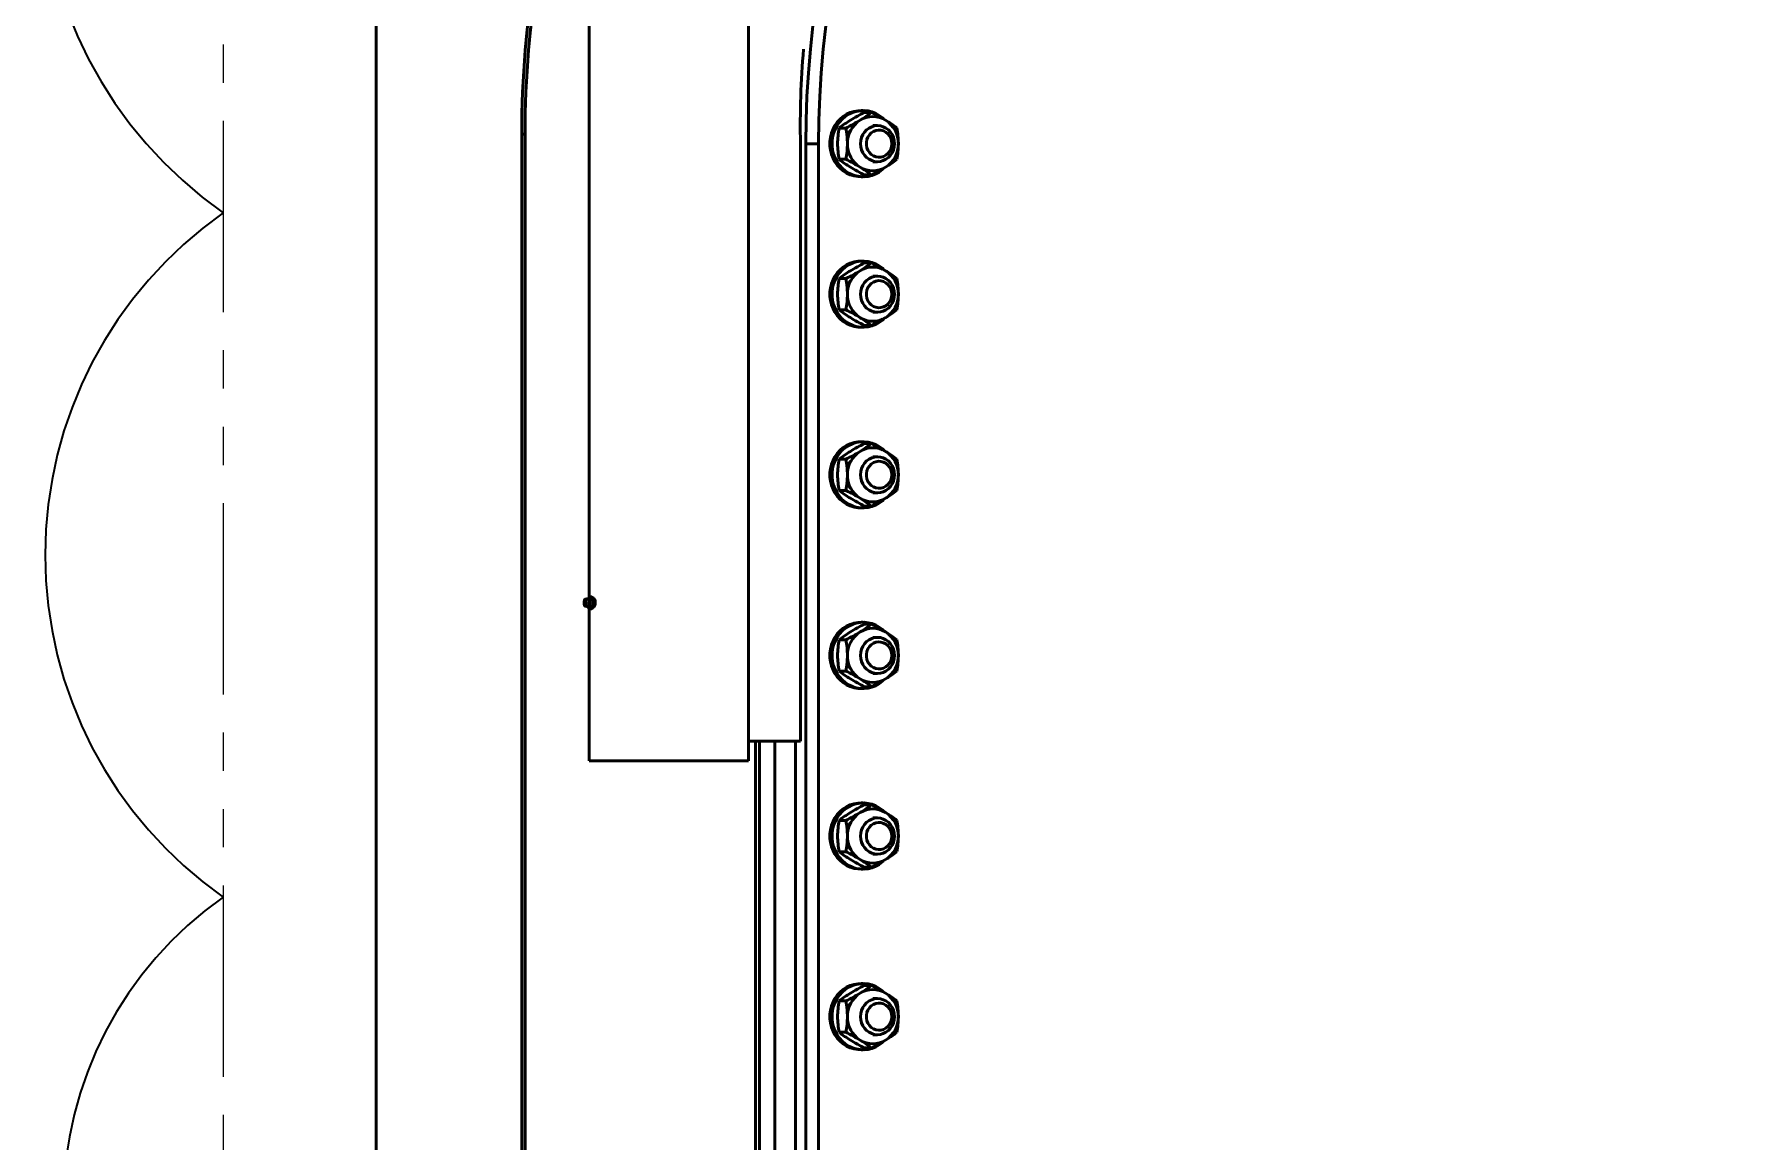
# Model space of a CAD drawing. Header units: inches. Extents: x 0 to 1408, y 0 to 1088.
# Drawn here: x 864.41 to 908.93, y 710.13 to 739.11 of the extents above; entities that cross this region are included whole.
import ezdxf

# ---------------------------------------------------------------- set-up
doc = ezdxf.new("R2010")
doc.units = ezdxf.units.IN
doc.header["$LTSCALE"] = 32
doc.header["$MEASUREMENT"] = 0
doc.linetypes.add('CENTER2', pattern=[1.125, 0.75, -0.125, 0.125, -0.125])
doc.linetypes.add('PHANTOM2', pattern=[1.25, 0.625, -0.125, 0.125, -0.125, 0.125, -0.125])
for name, color, linetype, lineweight in [('AM_0', 7, 'Continuous', 50), ('AM_6', 140, 'Continuous', 35), ('Layout-AM_11', 92, 'PHANTOM2', 25)]:
    doc.layers.add(name, color=color, linetype=linetype, lineweight=lineweight)

# ---------------------------------------------------------------- blocks, each defined once
blk = doc.blocks.new('A$C7c43e2e8')
at = {"layer": 'AM_0'}
for p, q in [((-54.649, 41.606), (-54.649, 66.606)), ((-58.822, 62.51), (-58.822, 45.899)), ((-51.655, 58.614), (-51.709, 58.614)), ((-51.618, 58.566), (-51.437, 58.566)), ((-60.496, 58), (-60.583, 58)), ((-60.583, 58), (-60.583, 26)), ((-60.496, 26), (-60.496, 58)), ((-52.284, 58.157), (-52.103, 58.157)), ((-51.278, 58.22), (-51.399, 58.22)), ((-53.294, 57.748), (-53.294, 42.118)), ((-52.819, 57.748), (-53.156, 57.748)), ((-53.156, 57.748), (-53.156, 26.252)), ((-52.819, 57.748), (-52.819, 26.252)), ((-52.284, 57.339), (-52.103, 57.339)), ((-51.399, 57.276), (-51.278, 57.276)), ((-51.709, 56.882), (-51.655, 56.882)), ((-51.618, 56.93), (-51.437, 56.93)), ((-51.655, 54.677), (-51.709, 54.677)), ((-51.618, 54.629), (-51.437, 54.629)), ((-52.284, 54.22), (-52.103, 54.22)), ((-51.278, 54.283), (-51.399, 54.283)), ((-52.284, 53.402), (-52.103, 53.402)), ((-51.618, 52.993), (-51.437, 52.993)), ((-51.399, 53.339), (-51.278, 53.339)), ((-51.709, 52.945), (-51.655, 52.945)), ((-51.655, 49.953), (-51.709, 49.953)), ((-51.618, 49.905), (-51.437, 49.905)), ((-52.284, 49.496), (-52.103, 49.496)), ((-51.278, 49.559), (-51.399, 49.559)), ((-52.284, 48.677), (-52.103, 48.677)), ((-51.399, 48.614), (-51.278, 48.614)), ((-51.709, 48.22), (-51.655, 48.22)), ((-51.618, 48.268), (-51.437, 48.268)), ((-58.747, 45.899), (-58.835, 45.899)), ((-58.822, 45.858), (-58.822, 45.82)), ((-58.849, 45.847), (-58.926, 45.831)), ((-58.926, 45.649), (-58.849, 45.633)), ((-58.846, 45.847), (-58.849, 45.847)), ((-58.747, 45.581), (-58.835, 45.581)), ((-58.822, 45.661), (-58.822, 45.622)), ((-58.822, 45.581), (-58.822, 41.606)), ((-58.7, 45.82), (-58.788, 45.82)), ((-58.7, 45.661), (-58.788, 45.661)), ((-51.655, 45.228), (-51.709, 45.228)), ((-51.618, 45.18), (-51.437, 45.18)), ((-52.284, 44.771), (-52.103, 44.771)), ((-51.278, 44.835), (-51.399, 44.835)), ((-52.284, 43.953), (-52.103, 43.953)), ((-51.399, 43.89), (-51.278, 43.89)), ((-51.709, 43.496), (-51.655, 43.496)), ((-51.618, 43.544), (-51.437, 43.544)), ((-53.294, 42.118), (-54.649, 42.118)), ((-54.47, 26), (-54.47, 42.118)), ((-54.366, 26.25), (-54.366, 42.118)), ((-53.964, 26.252), (-53.964, 42.118)), ((-53.425, 26.252), (-53.425, 42.118)), ((-58.485, 41.606), (-58.485, 41.606)), ((-58.485, 41.606), (-54.985, 41.606)), ((-54.985, 41.606), (-54.985, 41.606)), ((-51.655, 40.504), (-51.709, 40.504)), ((-51.618, 40.456), (-51.437, 40.456)), ((-51.278, 40.11), (-51.399, 40.11)), ((-52.284, 40.047), (-52.103, 40.047)), ((-52.284, 39.229), (-52.103, 39.229)), ((-51.709, 38.772), (-51.655, 38.772)), ((-51.618, 38.82), (-51.437, 38.82)), ((-51.399, 39.165), (-51.278, 39.165)), ((-51.655, 35.78), (-51.709, 35.78)), ((-51.618, 35.732), (-51.437, 35.732)), ((-52.284, 35.323), (-52.103, 35.323)), ((-51.278, 35.386), (-51.399, 35.386)), ((-52.284, 34.504), (-52.103, 34.504)), ((-51.399, 34.441), (-51.278, 34.441)), ((-51.709, 34.047), (-51.655, 34.047)), ((-51.618, 34.095), (-51.437, 34.095))]:
    blk.add_line(p, q, dxfattribs=at)
at = {"layer": 'AM_0', "flags": 128}
for points in [[(-52.966, 60.831), (-53.034, 60.217), (-53.087, 59.601), (-53.125, 58.984), (-53.148, 58.366), (-53.156, 57.748)], [(-52.629, 60.831), (-52.697, 60.217), (-52.75, 59.601), (-52.788, 58.984), (-52.811, 58.366), (-52.819, 57.748)], [(-51.709, 58.614), (-51.787, 58.61), (-51.89, 58.592), (-51.99, 58.561), (-52.086, 58.516), (-52.175, 58.458), (-52.256, 58.389), (-52.329, 58.309), (-52.391, 58.221), (-52.442, 58.124), (-52.481, 58.021), (-52.508, 57.914), (-52.521, 57.804), (-52.521, 57.693), (-52.508, 57.582), (-52.481, 57.475), (-52.442, 57.372), (-52.391, 57.276), (-52.329, 57.187), (-52.256, 57.107), (-52.175, 57.038), (-52.086, 56.98), (-51.99, 56.935), (-51.89, 56.904), (-51.787, 56.886), (-51.709, 56.882)], [(-51.122, 58.402), (-51.148, 58.425), (-51.233, 58.489), (-51.326, 58.54), (-51.424, 58.578), (-51.525, 58.603), (-51.629, 58.614), (-51.733, 58.61), (-51.836, 58.592), (-51.936, 58.561), (-52.032, 58.516), (-52.121, 58.458), (-52.202, 58.389), (-52.275, 58.309), (-52.337, 58.221), (-52.388, 58.124), (-52.428, 58.021), (-52.454, 57.914), (-52.467, 57.804), (-52.467, 57.693), (-52.454, 57.582), (-52.428, 57.475), (-52.388, 57.372), (-52.337, 57.276), (-52.275, 57.187), (-52.202, 57.107), (-52.121, 57.038), (-52.032, 56.98), (-51.936, 56.935), (-51.836, 56.904), (-51.733, 56.886), (-51.629, 56.882), (-51.525, 56.893), (-51.424, 56.918), (-51.326, 56.956), (-51.233, 57.007), (-51.148, 57.071), (-51.123, 57.093)], [(-50.834, 57.748), (-50.841, 57.666), (-50.861, 57.586), (-50.894, 57.512), (-50.938, 57.444), (-50.993, 57.386), (-51.056, 57.339), (-51.126, 57.304), (-51.201, 57.283), (-51.278, 57.276), (-51.355, 57.283), (-51.43, 57.304), (-51.5, 57.339), (-51.563, 57.386), (-51.618, 57.444), (-51.662, 57.512), (-51.695, 57.586), (-51.715, 57.666), (-51.722, 57.748), (-51.715, 57.83), (-51.695, 57.91), (-51.662, 57.984), (-51.618, 58.052), (-51.563, 58.11), (-51.5, 58.157), (-51.43, 58.192), (-51.355, 58.213), (-51.278, 58.22), (-51.201, 58.213), (-51.126, 58.192), (-51.056, 58.157), (-50.993, 58.11), (-50.938, 58.052), (-50.894, 57.984), (-50.861, 57.91), (-50.841, 57.83), (-50.834, 57.748)], [(-50.905, 57.748), (-50.911, 57.819), (-50.932, 57.888), (-50.964, 57.95), (-51.008, 58.005), (-51.061, 58.049), (-51.122, 58.08), (-51.187, 58.098), (-51.254, 58.102), (-51.321, 58.091), (-51.384, 58.066), (-51.441, 58.028), (-51.49, 57.979), (-51.529, 57.92), (-51.555, 57.854), (-51.569, 57.784), (-51.569, 57.712), (-51.555, 57.642), (-51.529, 57.576), (-51.49, 57.517), (-51.441, 57.468), (-51.384, 57.43), (-51.321, 57.405), (-51.254, 57.394), (-51.187, 57.398), (-51.122, 57.416), (-51.061, 57.447), (-51.008, 57.491), (-50.964, 57.546), (-50.932, 57.608), (-50.911, 57.677), (-50.905, 57.748)], [(-51.457, 57.046), (-51.485, 57.028), (-51.527, 56.997)], [(-51.709, 54.677), (-51.787, 54.673), (-51.89, 54.655), (-51.99, 54.624), (-52.086, 54.579), (-52.175, 54.521), (-52.256, 54.452), (-52.329, 54.372), (-52.391, 54.284), (-52.442, 54.187), (-52.481, 54.084), (-52.508, 53.977), (-52.521, 53.867), (-52.521, 53.756), (-52.508, 53.645), (-52.481, 53.538), (-52.442, 53.435), (-52.391, 53.339), (-52.329, 53.25), (-52.256, 53.17), (-52.175, 53.101), (-52.086, 53.043), (-51.99, 52.998), (-51.89, 52.967), (-51.787, 52.949), (-51.709, 52.945)], [(-51.122, 54.465), (-51.148, 54.488), (-51.233, 54.552), (-51.326, 54.603), (-51.424, 54.641), (-51.525, 54.666), (-51.629, 54.677), (-51.733, 54.673), (-51.836, 54.655), (-51.936, 54.624), (-52.032, 54.579), (-52.121, 54.521), (-52.202, 54.452), (-52.275, 54.372), (-52.337, 54.284), (-52.388, 54.187), (-52.428, 54.084), (-52.454, 53.977), (-52.467, 53.867), (-52.467, 53.756), (-52.454, 53.645), (-52.428, 53.538), (-52.388, 53.435), (-52.337, 53.339), (-52.275, 53.25), (-52.202, 53.17), (-52.121, 53.101), (-52.032, 53.043), (-51.936, 52.998), (-51.836, 52.967), (-51.733, 52.949), (-51.629, 52.945), (-51.525, 52.956), (-51.424, 52.981), (-51.326, 53.019), (-51.233, 53.07), (-51.148, 53.134), (-51.123, 53.156)], [(-50.834, 53.811), (-50.841, 53.729), (-50.861, 53.649), (-50.894, 53.575), (-50.938, 53.507), (-50.993, 53.449), (-51.056, 53.402), (-51.126, 53.367), (-51.201, 53.346), (-51.278, 53.339), (-51.355, 53.346), (-51.43, 53.367), (-51.5, 53.402), (-51.563, 53.449), (-51.618, 53.507), (-51.662, 53.575), (-51.695, 53.649), (-51.715, 53.729), (-51.722, 53.811), (-51.715, 53.893), (-51.695, 53.973), (-51.662, 54.047), (-51.618, 54.115), (-51.563, 54.173), (-51.5, 54.22), (-51.43, 54.255), (-51.355, 54.276), (-51.278, 54.283), (-51.201, 54.276), (-51.126, 54.255), (-51.056, 54.22), (-50.993, 54.173), (-50.938, 54.115), (-50.894, 54.047), (-50.861, 53.973), (-50.841, 53.893), (-50.834, 53.811)], [(-50.905, 53.811), (-50.911, 53.882), (-50.932, 53.951), (-50.964, 54.013), (-51.008, 54.068), (-51.061, 54.112), (-51.122, 54.143), (-51.187, 54.161), (-51.254, 54.165), (-51.321, 54.154), (-51.384, 54.129), (-51.441, 54.091), (-51.49, 54.042), (-51.529, 53.983), (-51.555, 53.917), (-51.569, 53.847), (-51.569, 53.775), (-51.555, 53.705), (-51.529, 53.639), (-51.49, 53.58), (-51.441, 53.531), (-51.384, 53.493), (-51.321, 53.468), (-51.254, 53.457), (-51.187, 53.461), (-51.122, 53.479), (-51.061, 53.51), (-51.008, 53.554), (-50.964, 53.609), (-50.932, 53.671), (-50.911, 53.74), (-50.905, 53.811)], [(-51.457, 53.109), (-51.485, 53.091), (-51.527, 53.06)], [(-51.709, 49.953), (-51.787, 49.949), (-51.89, 49.931), (-51.99, 49.899), (-52.086, 49.855), (-52.175, 49.797), (-52.256, 49.728), (-52.329, 49.648), (-52.391, 49.559), (-52.442, 49.462), (-52.481, 49.36), (-52.508, 49.252), (-52.521, 49.142), (-52.521, 49.031), (-52.508, 48.921), (-52.481, 48.814), (-52.442, 48.711), (-52.391, 48.614), (-52.329, 48.525), (-52.256, 48.445), (-52.175, 48.376), (-52.086, 48.319), (-51.99, 48.274), (-51.89, 48.242), (-51.787, 48.224), (-51.709, 48.22)], [(-51.1, 49.719), (-51.148, 49.764), (-51.233, 49.827), (-51.326, 49.879), (-51.424, 49.917), (-51.525, 49.942), (-51.629, 49.952), (-51.733, 49.949), (-51.836, 49.931), (-51.936, 49.899), (-52.032, 49.855), (-52.121, 49.797), (-52.202, 49.728), (-52.275, 49.648), (-52.337, 49.559), (-52.388, 49.462), (-52.428, 49.36), (-52.454, 49.252), (-52.467, 49.142), (-52.467, 49.031), (-52.454, 48.921), (-52.428, 48.814), (-52.388, 48.711), (-52.337, 48.614), (-52.275, 48.525), (-52.202, 48.445), (-52.121, 48.376), (-52.032, 48.319), (-51.936, 48.274), (-51.836, 48.242), (-51.733, 48.224), (-51.629, 48.221), (-51.525, 48.232), (-51.424, 48.256), (-51.326, 48.295), (-51.233, 48.346), (-51.148, 48.409), (-51.123, 48.432)], [(-50.834, 49.087), (-50.841, 49.005), (-50.861, 48.925), (-50.894, 48.85), (-50.938, 48.783), (-50.993, 48.725), (-51.056, 48.677), (-51.126, 48.643), (-51.201, 48.621), (-51.278, 48.614), (-51.355, 48.621), (-51.43, 48.643), (-51.5, 48.677), (-51.563, 48.725), (-51.618, 48.783), (-51.662, 48.85), (-51.695, 48.925), (-51.715, 49.005), (-51.722, 49.087), (-51.715, 49.169), (-51.695, 49.248), (-51.662, 49.323), (-51.618, 49.39), (-51.563, 49.449), (-51.5, 49.496), (-51.43, 49.531), (-51.355, 49.552), (-51.278, 49.559), (-51.201, 49.552), (-51.126, 49.531), (-51.056, 49.496), (-50.993, 49.449), (-50.938, 49.39), (-50.894, 49.323), (-50.861, 49.248), (-50.841, 49.169), (-50.834, 49.087)], [(-50.905, 49.087), (-50.911, 49.158), (-50.932, 49.226), (-50.964, 49.289), (-51.008, 49.343), (-51.061, 49.387), (-51.122, 49.419), (-51.187, 49.437), (-51.254, 49.44), (-51.321, 49.43), (-51.384, 49.405), (-51.441, 49.367), (-51.49, 49.317), (-51.529, 49.259), (-51.555, 49.193), (-51.569, 49.122), (-51.569, 49.051), (-51.555, 48.981), (-51.529, 48.915), (-51.49, 48.856), (-51.441, 48.806), (-51.384, 48.768), (-51.321, 48.744), (-51.254, 48.733), (-51.187, 48.736), (-51.122, 48.754), (-51.061, 48.786), (-51.008, 48.83), (-50.964, 48.884), (-50.932, 48.947), (-50.911, 49.015), (-50.905, 49.087)], [(-51.454, 49.786), (-51.485, 49.807), (-51.527, 49.838)], [(-58.823, 45.86), (-58.832, 45.881), (-58.835, 45.899)], [(-58.788, 45.82), (-58.811, 45.843), (-58.823, 45.86)], [(-58.747, 45.899), (-58.724, 45.876), (-58.712, 45.86)], [(-58.712, 45.86), (-58.703, 45.838), (-58.7, 45.82)], [(-58.924, 45.831), (-58.936, 45.824), (-58.946, 45.805), (-58.953, 45.775), (-58.955, 45.74), (-58.953, 45.705), (-58.946, 45.676), (-58.936, 45.656), (-58.924, 45.649), (-58.912, 45.656), (-58.902, 45.676), (-58.895, 45.705), (-58.893, 45.74), (-58.895, 45.775), (-58.902, 45.805), (-58.912, 45.824), (-58.924, 45.831)], [(-58.849, 45.633), (-58.84, 45.635), (-58.827, 45.649), (-58.817, 45.676), (-58.811, 45.711), (-58.81, 45.75), (-58.814, 45.788), (-58.822, 45.819), (-58.833, 45.84), (-58.846, 45.847), (-58.846, 45.847)], [(-58.835, 45.581), (-58.831, 45.604), (-58.823, 45.621)], [(-58.823, 45.621), (-58.807, 45.642), (-58.788, 45.661)], [(-58.712, 45.621), (-58.728, 45.599), (-58.747, 45.581)], [(-58.7, 45.661), (-58.704, 45.638), (-58.712, 45.621)], [(-58.703, 45.837), (-58.696, 45.841), (-58.684, 45.835), (-58.673, 45.818), (-58.665, 45.793), (-58.66, 45.761), (-58.659, 45.74)], [(-58.659, 45.74), (-58.661, 45.707), (-58.668, 45.677), (-58.677, 45.655), (-58.688, 45.642), (-58.7, 45.64), (-58.703, 45.643)], [(-51.709, 45.228), (-51.787, 45.224), (-51.89, 45.207), (-51.99, 45.175), (-52.086, 45.13), (-52.175, 45.073), (-52.256, 45.003), (-52.329, 44.924), (-52.391, 44.835), (-52.442, 44.738), (-52.481, 44.635), (-52.508, 44.528), (-52.521, 44.418), (-52.521, 44.307), (-52.508, 44.197), (-52.481, 44.089), (-52.442, 43.986), (-52.391, 43.89), (-52.329, 43.801), (-52.256, 43.721), (-52.175, 43.652), (-52.086, 43.594), (-51.99, 43.549), (-51.89, 43.518), (-51.787, 43.5), (-51.709, 43.496)], [(-51.122, 45.016), (-51.148, 45.039), (-51.233, 45.103), (-51.326, 45.154), (-51.424, 45.193), (-51.525, 45.217), (-51.629, 45.228), (-51.733, 45.224), (-51.836, 45.207), (-51.936, 45.175), (-52.032, 45.13), (-52.121, 45.073), (-52.202, 45.003), (-52.275, 44.924), (-52.337, 44.835), (-52.388, 44.738), (-52.428, 44.635), (-52.454, 44.528), (-52.467, 44.418), (-52.467, 44.307), (-52.454, 44.197), (-52.428, 44.089), (-52.388, 43.986), (-52.337, 43.89), (-52.275, 43.801), (-52.202, 43.721), (-52.121, 43.652), (-52.032, 43.594), (-51.936, 43.549), (-51.836, 43.518), (-51.733, 43.5), (-51.629, 43.497), (-51.525, 43.507), (-51.424, 43.532), (-51.326, 43.57), (-51.233, 43.622), (-51.148, 43.685), (-51.123, 43.707)], [(-50.834, 44.362), (-50.841, 44.28), (-50.861, 44.201), (-50.894, 44.126), (-50.938, 44.059), (-50.993, 44), (-51.056, 43.953), (-51.126, 43.918), (-51.201, 43.897), (-51.278, 43.89), (-51.355, 43.897), (-51.43, 43.918), (-51.5, 43.953), (-51.563, 44), (-51.618, 44.059), (-51.662, 44.126), (-51.695, 44.201), (-51.715, 44.28), (-51.722, 44.362), (-51.715, 44.444), (-51.695, 44.524), (-51.662, 44.598), (-51.618, 44.666), (-51.563, 44.724), (-51.5, 44.771), (-51.43, 44.806), (-51.355, 44.827), (-51.278, 44.835), (-51.201, 44.827), (-51.126, 44.806), (-51.056, 44.771), (-50.993, 44.724), (-50.938, 44.666), (-50.894, 44.598), (-50.861, 44.524), (-50.841, 44.444), (-50.834, 44.362)], [(-50.905, 44.362), (-50.911, 44.434), (-50.932, 44.502), (-50.964, 44.565), (-51.008, 44.619), (-51.061, 44.663), (-51.122, 44.694), (-51.187, 44.712), (-51.254, 44.716), (-51.321, 44.705), (-51.384, 44.68), (-51.441, 44.642), (-51.49, 44.593), (-51.529, 44.534), (-51.555, 44.468), (-51.569, 44.398), (-51.569, 44.326), (-51.555, 44.256), (-51.529, 44.19), (-51.49, 44.131), (-51.441, 44.082), (-51.384, 44.044), (-51.321, 44.019), (-51.254, 44.008), (-51.187, 44.012), (-51.122, 44.03), (-51.061, 44.062), (-51.008, 44.105), (-50.964, 44.16), (-50.932, 44.222), (-50.911, 44.291), (-50.905, 44.362)], [(-56.021, 41.606), (-56.183, 41.606), (-56.349, 41.606), (-56.518, 41.606), (-56.688, 41.606), (-56.858, 41.606), (-57.027, 41.606), (-57.195, 41.606), (-57.359, 41.606), (-57.519, 41.606), (-57.674, 41.606), (-57.823, 41.606), (-57.964, 41.606), (-58.098, 41.606), (-58.222, 41.606), (-58.336, 41.606), (-58.44, 41.606), (-58.533, 41.606), (-58.613, 41.606), (-58.681, 41.606), (-58.736, 41.606), (-58.778, 41.606), (-58.806, 41.606), (-58.82, 41.606), (-58.822, 41.606)], [(-54.649, 41.606), (-54.655, 41.606), (-54.676, 41.606), (-54.71, 41.606), (-54.757, 41.606), (-54.818, 41.606), (-54.891, 41.606), (-54.977, 41.606), (-55.075, 41.606), (-55.183, 41.606), (-55.302, 41.606), (-55.43, 41.606), (-55.567, 41.606), (-55.712, 41.606), (-55.864, 41.606), (-56.021, 41.606)], [(-51.709, 40.504), (-51.787, 40.5), (-51.89, 40.482), (-51.99, 40.451), (-52.086, 40.406), (-52.175, 40.348), (-52.256, 40.279), (-52.329, 40.199), (-52.391, 40.11), (-52.442, 40.014), (-52.481, 39.911), (-52.508, 39.803), (-52.521, 39.693), (-52.521, 39.582), (-52.508, 39.472), (-52.481, 39.365), (-52.442, 39.262), (-52.391, 39.165), (-52.329, 39.076), (-52.256, 38.997), (-52.175, 38.927), (-52.086, 38.87), (-51.99, 38.825), (-51.89, 38.793), (-51.787, 38.776), (-51.709, 38.772)], [(-51.1, 40.271), (-51.148, 40.315), (-51.233, 40.378), (-51.326, 40.43), (-51.424, 40.468), (-51.525, 40.493), (-51.629, 40.503), (-51.733, 40.5), (-51.836, 40.482), (-51.936, 40.451), (-52.032, 40.406), (-52.121, 40.348), (-52.202, 40.279), (-52.275, 40.199), (-52.337, 40.11), (-52.388, 40.014), (-52.428, 39.911), (-52.454, 39.803), (-52.467, 39.693), (-52.467, 39.582), (-52.454, 39.472), (-52.428, 39.365), (-52.388, 39.262), (-52.337, 39.165), (-52.275, 39.076), (-52.202, 38.997), (-52.121, 38.927), (-52.032, 38.87), (-51.936, 38.825), (-51.836, 38.793), (-51.733, 38.776), (-51.629, 38.772), (-51.525, 38.783), (-51.424, 38.807), (-51.326, 38.846), (-51.233, 38.897), (-51.148, 38.961), (-51.123, 38.983)], [(-50.834, 39.638), (-50.841, 39.556), (-50.861, 39.476), (-50.894, 39.402), (-50.938, 39.334), (-50.993, 39.276), (-51.056, 39.229), (-51.126, 39.194), (-51.201, 39.173), (-51.278, 39.165), (-51.355, 39.173), (-51.43, 39.194), (-51.5, 39.229), (-51.563, 39.276), (-51.618, 39.334), (-51.662, 39.402), (-51.695, 39.476), (-51.715, 39.556), (-51.722, 39.638), (-51.715, 39.72), (-51.695, 39.799), (-51.662, 39.874), (-51.618, 39.941), (-51.563, 40), (-51.5, 40.047), (-51.43, 40.082), (-51.355, 40.103), (-51.278, 40.11), (-51.201, 40.103), (-51.126, 40.082), (-51.056, 40.047), (-50.993, 40), (-50.938, 39.941), (-50.894, 39.874), (-50.861, 39.799), (-50.841, 39.72), (-50.834, 39.638)], [(-51.597, 40.344), (-51.568, 40.34), (-51.527, 40.333)], [(-51.454, 40.337), (-51.485, 40.358), (-51.527, 40.389)], [(-50.905, 39.638), (-50.911, 39.709), (-50.932, 39.778), (-50.964, 39.84), (-51.008, 39.895), (-51.061, 39.938), (-51.122, 39.97), (-51.187, 39.988), (-51.254, 39.992), (-51.321, 39.981), (-51.384, 39.956), (-51.441, 39.918), (-51.49, 39.869), (-51.529, 39.81), (-51.555, 39.744), (-51.569, 39.674), (-51.569, 39.602), (-51.555, 39.532), (-51.529, 39.466), (-51.49, 39.407), (-51.441, 39.358), (-51.384, 39.32), (-51.321, 39.295), (-51.254, 39.284), (-51.187, 39.288), (-51.122, 39.306), (-51.061, 39.337), (-51.008, 39.381), (-50.964, 39.435), (-50.932, 39.498), (-50.911, 39.566), (-50.905, 39.638)], [(-51.457, 38.936), (-51.485, 38.918), (-51.527, 38.887)], [(-51.709, 35.78), (-51.787, 35.776), (-51.89, 35.758), (-51.99, 35.726), (-52.086, 35.681), (-52.175, 35.624), (-52.256, 35.555), (-52.329, 35.475), (-52.391, 35.386), (-52.442, 35.289), (-52.481, 35.186), (-52.508, 35.079), (-52.521, 34.969), (-52.521, 34.858), (-52.508, 34.748), (-52.481, 34.64), (-52.442, 34.538), (-52.391, 34.441), (-52.329, 34.352), (-52.256, 34.272), (-52.175, 34.203), (-52.086, 34.145), (-51.99, 34.101), (-51.89, 34.069), (-51.787, 34.051), (-51.709, 34.047)], [(-51.122, 35.567), (-51.148, 35.591), (-51.233, 35.654), (-51.326, 35.705), (-51.424, 35.744), (-51.525, 35.768), (-51.629, 35.779), (-51.733, 35.776), (-51.836, 35.758), (-51.936, 35.726), (-52.032, 35.681), (-52.121, 35.624), (-52.202, 35.555), (-52.275, 35.475), (-52.337, 35.386), (-52.388, 35.289), (-52.428, 35.186), (-52.454, 35.079), (-52.467, 34.969), (-52.467, 34.858), (-52.454, 34.748), (-52.428, 34.64), (-52.388, 34.538), (-52.337, 34.441), (-52.275, 34.352), (-52.202, 34.272), (-52.121, 34.203), (-52.032, 34.145), (-51.936, 34.101), (-51.836, 34.069), (-51.733, 34.051), (-51.629, 34.048), (-51.525, 34.058), (-51.424, 34.083), (-51.326, 34.121), (-51.233, 34.173), (-51.148, 34.236), (-51.123, 34.259)], [(-50.834, 34.913), (-50.841, 34.831), (-50.861, 34.752), (-50.894, 34.677), (-50.938, 34.61), (-50.993, 34.551), (-51.056, 34.504), (-51.126, 34.469), (-51.201, 34.448), (-51.278, 34.441), (-51.355, 34.448), (-51.43, 34.469), (-51.5, 34.504), (-51.563, 34.551), (-51.618, 34.61), (-51.662, 34.677), (-51.695, 34.752), (-51.715, 34.831), (-51.722, 34.913), (-51.715, 34.995), (-51.695, 35.075), (-51.662, 35.15), (-51.618, 35.217), (-51.563, 35.275), (-51.5, 35.323), (-51.43, 35.357), (-51.355, 35.379), (-51.278, 35.386), (-51.201, 35.379), (-51.126, 35.357), (-51.056, 35.323), (-50.993, 35.275), (-50.938, 35.217), (-50.894, 35.15), (-50.861, 35.075), (-50.841, 34.995), (-50.834, 34.913)], [(-50.905, 34.913), (-50.911, 34.985), (-50.932, 35.053), (-50.964, 35.116), (-51.008, 35.17), (-51.061, 35.214), (-51.122, 35.246), (-51.187, 35.264), (-51.254, 35.267), (-51.321, 35.256), (-51.384, 35.232), (-51.441, 35.194), (-51.49, 35.144), (-51.529, 35.085), (-51.555, 35.019), (-51.569, 34.949), (-51.569, 34.878), (-51.555, 34.807), (-51.529, 34.741), (-51.49, 34.683), (-51.441, 34.633), (-51.384, 34.595), (-51.321, 34.57), (-51.254, 34.56), (-51.187, 34.563), (-51.122, 34.581), (-51.061, 34.613), (-51.008, 34.657), (-50.964, 34.711), (-50.932, 34.774), (-50.911, 34.842), (-50.905, 34.913)], [(-51.457, 34.212), (-51.485, 34.193), (-51.527, 34.162)]]:
    blk.add_lwpolyline(points, dxfattribs=at)
at = {"layer": 'AM_0'}
for centre, radius, start, end in [((-34.537, 58.008), 26.046, 160.7243, 180.0181), ((-34.295, 57.992), 26.201, 160.8064, 179.9834), ((-29.625, 58.2), 23.673, 175.1103, 181.0944), ((-50.303, 55.613), 3.224, 121.5076, 127.8964), ((-54.364, 62.69), 5.066, 296.5147, 301.3022), ((-51.347, 57.756), 0.718, 122.4161, 180.6251), ((-49.356, 54.033), 5.066, 116.5147, 121.3022), ((-53.417, 61.111), 3.224, 301.5076, 307.8964), ((-51.399, 57.825), 0.632, 58.2122, 121.7878), ((-53.681, 54.065), 5.03, 58.6807, 63.5024), ((-51.451, 57.756), 0.718, 359.3749, 57.5839), ((-52.744, 55.624), 3.211, 52.0902, 58.5058), ((-49.925, 57.735), 2.396, 169.8433, 179.6783), ((-54.46, 57.735), 2.395, 0.3186, 10.1598), ((-51.622, 57.758), 0.494, 135.7744, 157.5517), ((-53.128, 57.735), 2.395, 0.3186, 10.1598), ((-49.934, 57.761), 2.387, 180.3017, 190.1766), ((-54.453, 57.761), 2.388, 349.8265, 359.6951), ((-51.347, 57.74), 0.718, 179.3749, 237.5839), ((-51.451, 57.74), 0.718, 302.4161, 0.6251), ((-53.122, 57.761), 2.388, 349.8265, 359.6951), ((-50.303, 59.883), 3.224, 232.1036, 238.4924), ((-54.364, 52.806), 5.066, 58.6978, 63.4853), ((-49.356, 61.463), 5.066, 238.6978, 243.4853), ((-53.417, 54.385), 3.224, 52.1036, 58.4924), ((-51.399, 57.672), 0.632, 238.2122, 301.7878), ((-53.681, 61.432), 5.03, 296.4976, 301.3193), ((-52.744, 59.872), 3.211, 301.4942, 307.9098), ((-50.303, 51.676), 3.224, 121.5076, 127.8964), ((-54.364, 58.753), 5.066, 296.5147, 301.3022), ((-51.347, 53.819), 0.718, 122.4161, 180.6251), ((-49.356, 50.096), 5.066, 116.5147, 121.3022), ((-53.417, 57.174), 3.224, 301.5076, 307.8964), ((-51.399, 53.888), 0.632, 58.2122, 121.7878), ((-53.681, 50.128), 5.03, 58.6807, 63.5024), ((-51.451, 53.819), 0.718, 359.3749, 57.5839), ((-52.744, 51.687), 3.211, 52.0902, 58.5058), ((-49.925, 53.798), 2.396, 169.8433, 179.6783), ((-54.46, 53.798), 2.395, 0.3186, 10.1598), ((-51.622, 53.821), 0.494, 135.7744, 157.5517), ((-53.128, 53.798), 2.395, 0.3186, 10.1598), ((-49.934, 53.824), 2.387, 180.3017, 190.1766), ((-54.453, 53.824), 2.388, 349.8265, 359.6951), ((-51.347, 53.803), 0.718, 179.3749, 237.5839), ((-51.451, 53.803), 0.718, 302.4161, 0.6251), ((-53.122, 53.824), 2.388, 349.8265, 359.6951), ((-50.303, 55.946), 3.224, 232.1036, 238.4924), ((-54.364, 48.869), 5.066, 58.6978, 63.4853), ((-49.356, 57.526), 5.066, 238.6978, 243.4853), ((-51.399, 53.735), 0.632, 238.2122, 301.7878), ((-53.417, 50.448), 3.224, 52.1036, 58.4924), ((-53.681, 57.495), 5.03, 296.4976, 301.3193), ((-52.744, 55.935), 3.211, 301.4942, 307.9098), ((-49.356, 45.372), 5.066, 116.5147, 121.3022), ((-53.417, 52.449), 3.224, 301.5076, 307.8964), ((-53.681, 45.403), 5.03, 58.6807, 63.5024), ((-49.925, 49.073), 2.396, 169.8433, 179.6783), ((-50.303, 46.951), 3.224, 121.5076, 127.8964), ((-54.364, 54.029), 5.066, 296.5147, 301.3022), ((-54.46, 49.073), 2.395, 0.3186, 10.1598), ((-51.622, 49.097), 0.494, 135.7744, 157.5517), ((-51.347, 49.094), 0.718, 122.4161, 180.6251), ((-51.399, 49.163), 0.632, 58.2122, 121.7878), ((-51.451, 49.094), 0.718, 359.3749, 57.5839), ((-52.744, 46.962), 3.211, 52.0902, 58.5058), ((-53.128, 49.073), 2.395, 0.3186, 10.1598), ((-49.934, 49.099), 2.387, 180.3017, 190.1766), ((-54.453, 49.099), 2.388, 349.8265, 359.6951), ((-51.347, 49.079), 0.718, 179.3749, 237.5839), ((-51.451, 49.079), 0.718, 302.4161, 0.6251), ((-53.122, 49.099), 2.388, 349.8265, 359.6951), ((-50.303, 51.222), 3.224, 232.1036, 238.4924), ((-54.364, 44.144), 5.066, 58.6978, 63.4853), ((-51.621, 49.076), 0.494, 201.9019, 224.2226), ((-52.744, 51.211), 3.211, 301.4942, 307.9098), ((-49.356, 52.802), 5.066, 238.6978, 243.4853), ((-53.417, 45.724), 3.224, 52.1036, 58.4924), ((-51.399, 49.01), 0.632, 238.2122, 301.7878), ((-53.681, 52.77), 5.03, 296.4976, 301.3193), ((-58.514, 45.741), 0.217, 158.7329, 201.7555), ((-50.303, 42.227), 3.224, 121.5076, 127.8964), ((-54.364, 49.305), 5.066, 296.5147, 301.3022), ((-51.347, 44.37), 0.718, 122.4161, 180.6251), ((-49.356, 40.647), 5.066, 116.5147, 121.3022), ((-53.417, 47.725), 3.224, 301.5076, 307.8964), ((-51.399, 44.439), 0.632, 58.2122, 121.7878), ((-53.681, 40.679), 5.03, 58.6807, 63.5024), ((-51.451, 44.37), 0.718, 359.3749, 57.5839), ((-52.744, 42.238), 3.211, 52.0902, 58.5058), ((-49.925, 44.349), 2.396, 169.8433, 179.6783), ((-54.46, 44.349), 2.395, 0.3186, 10.1598), ((-53.128, 44.349), 2.395, 0.3186, 10.1598), ((-49.934, 44.375), 2.387, 180.3017, 190.1766), ((-54.453, 44.375), 2.388, 349.8265, 359.6951), ((-51.621, 44.352), 0.494, 201.9019, 224.2226), ((-51.347, 44.354), 0.718, 179.3749, 237.5839), ((-51.451, 44.354), 0.718, 302.4161, 0.6251), ((-53.122, 44.375), 2.388, 349.8265, 359.6951), ((-50.303, 46.497), 3.224, 232.1036, 238.4924), ((-54.364, 39.42), 5.066, 58.6978, 63.4853), ((-49.356, 48.077), 5.066, 238.6978, 243.4853), ((-51.399, 44.286), 0.632, 238.2122, 301.7878), ((-53.417, 41), 3.224, 52.1036, 58.4924), ((-53.681, 48.046), 5.03, 296.4976, 301.3193), ((-52.744, 46.486), 3.211, 301.4942, 307.9098), ((-50.303, 37.503), 3.224, 121.5076, 127.8964), ((-54.364, 44.58), 5.066, 296.5147, 301.3022), ((-51.347, 39.646), 0.718, 122.4161, 180.6251), ((-49.356, 35.923), 5.066, 116.5147, 121.3022), ((-53.417, 43), 3.224, 301.5076, 307.8964), ((-51.399, 39.714), 0.632, 58.2122, 121.7878), ((-53.681, 35.954), 5.03, 58.6807, 63.5024), ((-51.451, 39.646), 0.718, 359.3749, 57.5839), ((-52.744, 37.514), 3.211, 52.0902, 58.5058), ((-49.925, 39.624), 2.396, 169.8433, 179.6783), ((-49.934, 39.65), 2.387, 180.3017, 190.1766), ((-54.46, 39.624), 2.395, 0.3186, 10.1598), ((-54.453, 39.651), 2.388, 349.8265, 359.6951), ((-51.622, 39.648), 0.494, 135.7744, 157.5517), ((-51.347, 39.63), 0.718, 179.3749, 237.5839), ((-51.451, 39.63), 0.718, 302.4161, 0.6251), ((-53.128, 39.624), 2.395, 0.3186, 10.1598), ((-53.122, 39.651), 2.388, 349.8265, 359.6951), ((-50.303, 41.773), 3.224, 232.1036, 238.4924), ((-54.364, 34.695), 5.066, 58.6978, 63.4853), ((-51.621, 39.628), 0.494, 201.9019, 224.2226), ((-52.744, 41.762), 3.211, 301.4942, 307.9098), ((-49.356, 43.353), 5.066, 238.6978, 243.4853), ((-51.399, 39.561), 0.632, 238.2122, 301.7878), ((-53.417, 36.275), 3.224, 52.1036, 58.4924), ((-53.681, 43.321), 5.03, 296.4976, 301.3193), ((-49.356, 31.198), 5.066, 116.5147, 121.3022), ((-53.417, 38.276), 3.224, 301.5076, 307.8964), ((-51.399, 34.99), 0.632, 58.2122, 121.7878), ((-53.681, 31.23), 5.03, 58.6807, 63.5024), ((-49.925, 34.9), 2.396, 169.8433, 179.6783), ((-50.303, 32.778), 3.224, 121.5076, 127.8964), ((-54.364, 39.856), 5.066, 296.5147, 301.3022), ((-54.46, 34.9), 2.395, 0.3186, 10.1598), ((-51.622, 34.924), 0.494, 135.7744, 157.5517), ((-51.347, 34.921), 0.718, 122.4161, 180.6251), ((-51.451, 34.921), 0.718, 359.3749, 57.5839), ((-52.744, 32.789), 3.211, 52.0902, 58.5058), ((-53.128, 34.9), 2.395, 0.3186, 10.1598), ((-49.934, 34.926), 2.387, 180.3017, 190.1766), ((-54.453, 34.926), 2.388, 349.8265, 359.6951), ((-51.347, 34.906), 0.718, 179.3749, 237.5839), ((-51.451, 34.906), 0.718, 302.4161, 0.6251), ((-53.122, 34.926), 2.388, 349.8265, 359.6951), ((-50.303, 37.049), 3.224, 232.1036, 238.4924), ((-54.364, 29.971), 5.066, 58.6978, 63.4853), ((-49.356, 38.628), 5.066, 238.6978, 243.4853), ((-51.399, 34.837), 0.632, 238.2122, 301.7878), ((-53.417, 31.551), 3.224, 52.1036, 58.4924), ((-53.681, 38.597), 5.03, 296.4976, 301.3193), ((-52.744, 37.038), 3.211, 301.4942, 307.9098)]:
    blk.add_arc(centre, radius, start, end, dxfattribs=at)

msp = doc.modelspace()

# ---------------------------------------------------------------- linework, layer by layer
at = {"layer": 'AM_0'}
msp.add_line((873.358802, 750.495712), (873.358802, 678.495712), dxfattribs=at)
at = {"layer": 'AM_6', "linetype": 'CENTER2'}
msp.add_lwpolyline([(869.358802, 771.872824, 0.52056705), (869.358802, 752.85552, 0.52056705), (869.358802, 734.435768, 0.52056705), (869.358802, 716.533, 0.52056705), (869.358802, 700.449746, 0.52056705), (869.358802, 682.903739, 0.52056705), (869.358802, 670.43998, 0.52056705), (881.17459, 669.420599, 0.52056705), (893.394812, 669.420599, 0.52056705), (913.339268, 669.420599, 0.52056705), (925.339756, 669.420599, 0.52056705), (934.750768, 676.558249, 0.52056705), (934.750768, 693.108436, 0.52056705), (934.750768, 706.32997, 0.52056705), (934.750768, 721.67254, 0.52056705), (934.750768, 732.755642, 0.52056705), (934.750768, 749.774289, 0.52056705), (934.750768, 766.110847, 0.52056705), (928.292829, 771.872824, 0.52056705), (915.864166, 771.872824, 0.52056705), (900.748958, 771.872824, 0.52056705), (889.300855, 771.872824, 0.52056705), (878.02335, 771.872824, 0.52056705)], format="xyb", close=True, dxfattribs=at)
at = {"layer": 'Layout-AM_11', "ltscale": 0.25}
msp.add_line((869.358802, 876.838372), (869.358802, 666.907276), dxfattribs=at)

# ---------------------------------------------------------------- block references
at = {"layer": 'AM_6', "linetype": 'CENTER2'}
msp.add_blockref('A$C7c43e2e8', (937.749519, 678.495712), dxfattribs=at)

doc.saveas('drawing.dxf')
